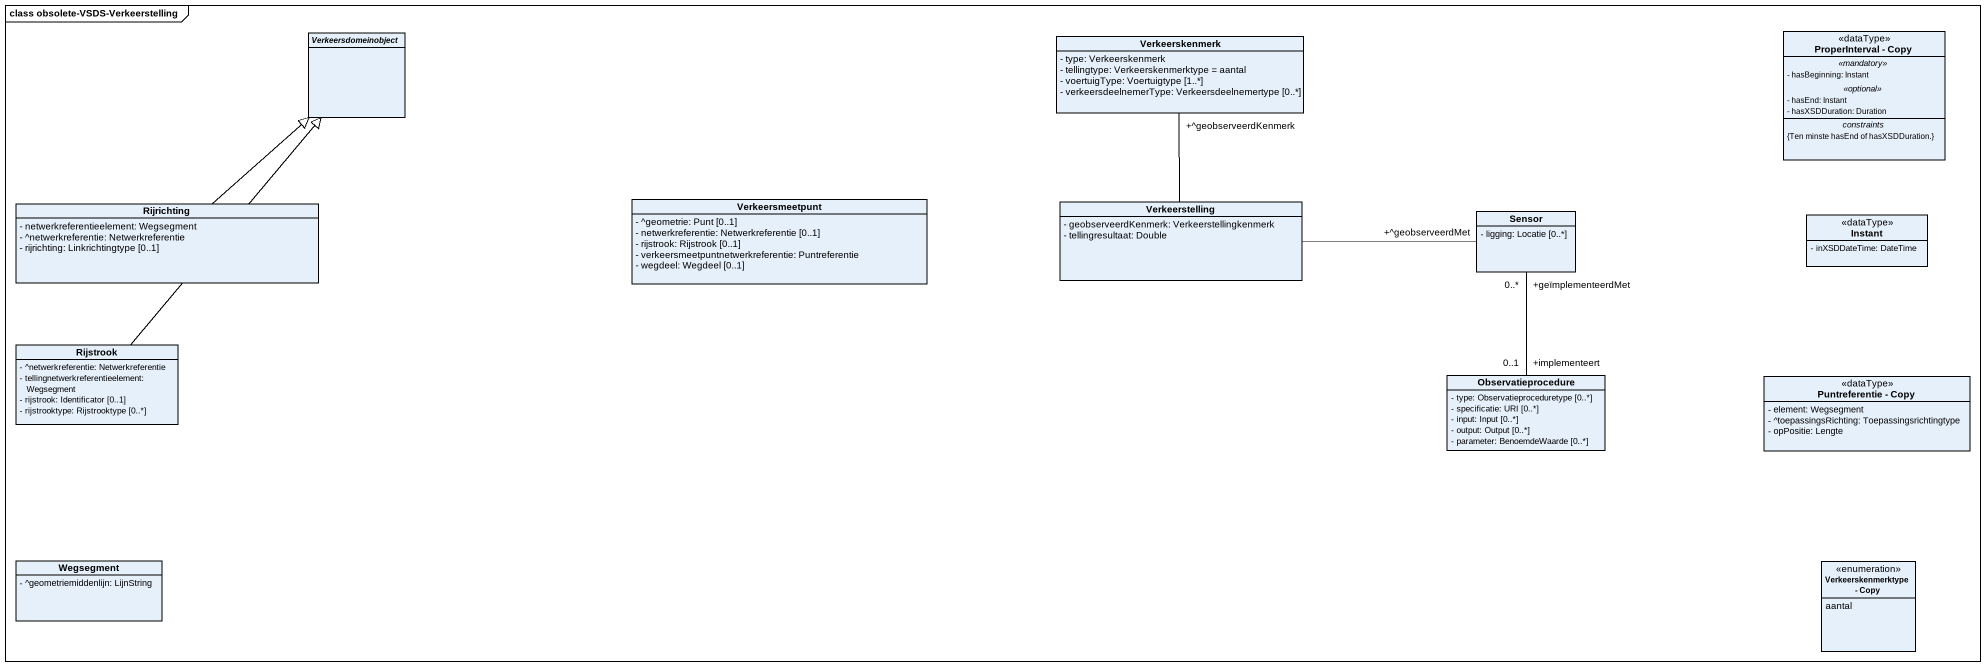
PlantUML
@startuml
mainframe class obsolete-VSDS-Verkeerstelling
hide circle
hide empty members
skinparam classAttributeIconSize 0
abstract class Verkeersdomeinobject
class Verkeerskenmerk {
  - type: Verkeerskenmerk
  - tellingtype: Verkeerskenmerktype = aantal
  - voertuigType: Voertuigtype [1..*]
  - verkeersdeelnemerType: Verkeersdeelnemertype [0..*]
}
class "ProperInterval - Copy" as ProperInterval_Copy <<dataType>> {
  .. <<mandatory>> ..
  - hasBeginning: Instant
  .. <<optional>> ..
  - hasEnd: Instant
  - hasXSDDuration: Duration
  -- constraints --
  {Ten minste hasEnd of hasXSDDuration.}
}
class Rijrichting {
  - netwerkreferentieelement: Wegsegment
  - ^netwerkreferentie: Netwerkreferentie
  - rijrichting: Linkrichtingtype [0..1]
}
class Verkeersmeetpunt {
  - ^geometrie: Punt [0..1]
  - netwerkreferentie: Netwerkreferentie [0..1]
  - rijstrook: Rijstrook [0..1]
  - verkeersmeetpuntnetwerkreferentie: Puntreferentie
  - wegdeel: Wegdeel [0..1]
}
class Verkeerstelling {
  - geobserveerdKenmerk: Verkeerstellingkenmerk
  - tellingresultaat: Double
}
class Sensor {
  - ligging: Locatie [0..*]
}
class Instant <<dataType>> {
  - inXSDDateTime: DateTime
}
class Rijstrook {
  - ^netwerkreferentie: Netwerkreferentie
  - tellingnetwerkreferentieelement: Wegsegment
  - rijstrook: Identificator [0..1]
  - rijstrooktype: Rijstrooktype [0..*]
}
class Observatieprocedure {
  - type: Observatieproceduretype [0..*]
  - specificatie: URI [0..*]
  - input: Input [0..*]
  - output: Output [0..*]
  - parameter: BenoemdeWaarde [0..*]
}
class "Puntreferentie - Copy" as Puntreferentie_Copy <<dataType>> {
  - element: Wegsegment
  - ^toepassingsRichting: Toepassingsrichtingtype
  - opPositie: Lengte
}
class Wegsegment {
  - ^geometriemiddenlijn: LijnString
}
enum "Verkeerskenmerktype - Copy" as Verkeerskenmerktype_Copy {
  aantal
}
Rijrichting -up-|> Verkeersdomeinobject
Verkeerstelling -up- "+^geobserveerdKenmerk" Verkeerskenmerk
Verkeerstelling -right- "+^geobserveerdMet" Sensor
Sensor "+geïmplementeerdMet\n0..*" -- "+implementeert\n0..1" Observatieprocedure
Rijstrook -up-|> Verkeersdomeinobject
@enduml
